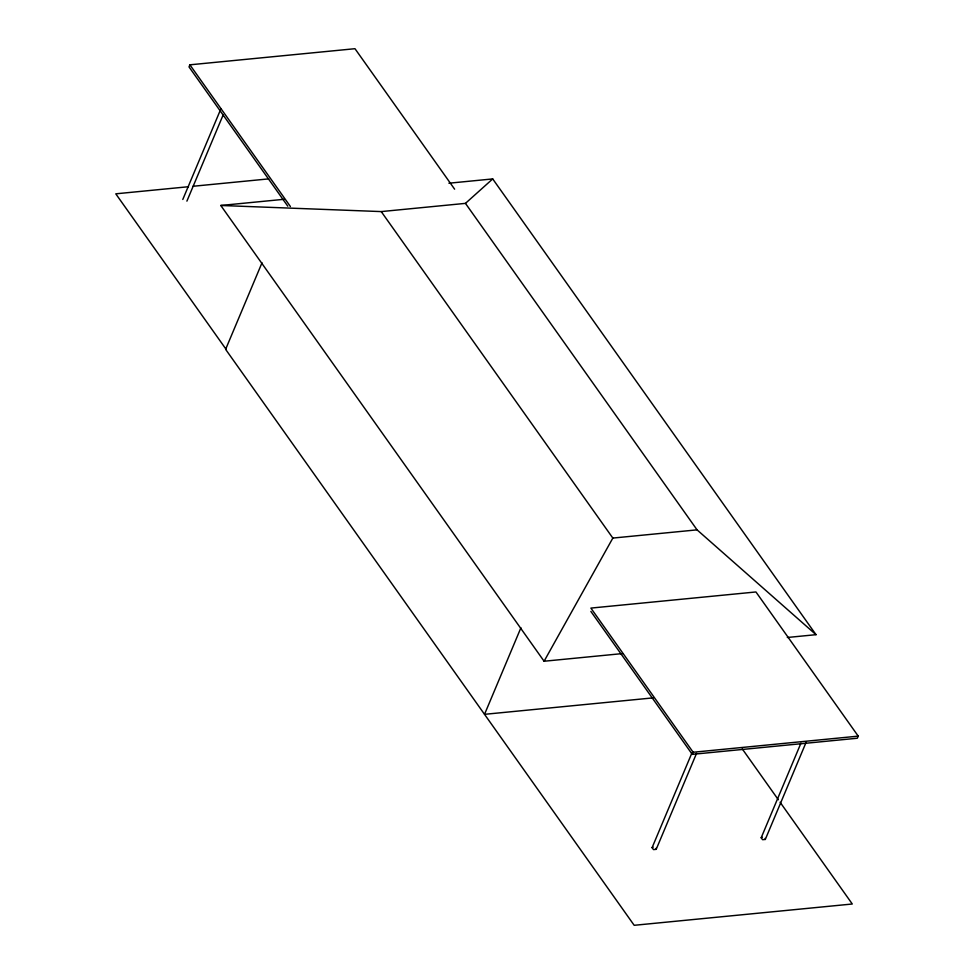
<?xml version="1.0" encoding="UTF-8"?>
<svg xmlns="http://www.w3.org/2000/svg" width="974" height="974" viewBox="0 0 974 974"><rect width="100%" height="100%" fill="white"/><g stroke="black" fill="none" stroke-linecap="round" stroke-linejoin="round"><path stroke-width="1.46" d="M691.869 753.048L652.093 847.66L653.481 849.608L656.196 849.34L696.556 753.34M656.196 849.34L656.062 848.317M800.957 743.138L761.193 837.75L762.569 839.698L765.296 839.442L806.229 742.042M765.296 839.442L765.162 838.407M454.614 189.175L354.974 48.7L189.893 64.82L189.005 66.914L287.78 206.159M182.795 199.463L220.818 109.015M186.898 201.143L223.168 114.883M262.006 262.797L225.615 349.349L634.184 925.3L852.287 904.006L780.101 802.247M520.92 627.78L484.528 714.332L653.14 697.871M692.258 754.351L693.147 752.257L590.877 608.093L755.946 591.961L858.228 736.137L857.339 738.231L692.258 754.351L590.865 611.416M284.238 199.28L220.781 205.477L544.089 661.236L612.841 538.074L697.055 529.856L816.017 634.683L787.309 637.483M652.093 847.66L653.164 847.124M761.193 837.75L762.265 837.214M220.781 205.477L381.236 211.589L465.45 203.371L492.71 178.924L816.017 634.683M188.445 186.728L115.772 193.826L226.078 349.301M192.986 186.278L268.666 178.887M448.904 183.209L492.71 178.924M544.089 661.236L622.642 653.566M693.147 752.257L858.228 736.137M465.45 203.371L697.055 529.856M381.236 211.589L612.841 538.074M742.249 748.884L778.348 799.764M189.893 64.82L290.41 206.525"/></g></svg>
